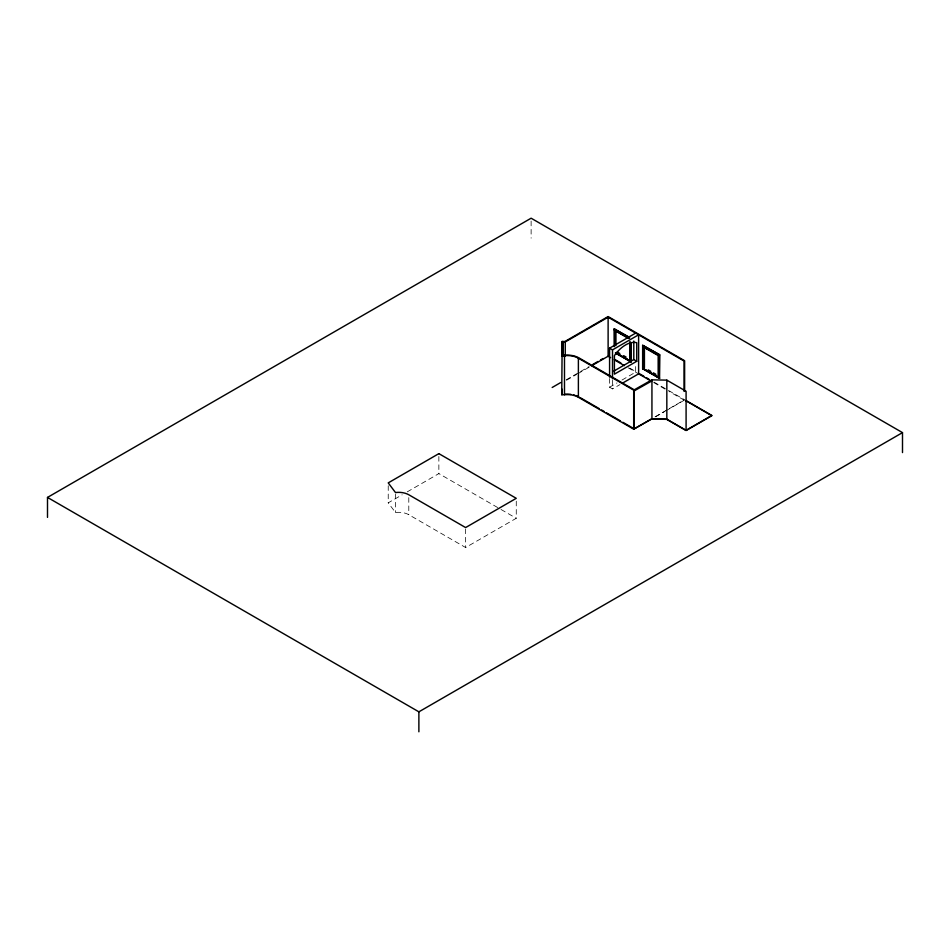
<?xml version="1.0" encoding="UTF-8"?>
<svg xmlns="http://www.w3.org/2000/svg" width="950" height="950" viewBox="0 0 950 950"><rect width="100%" height="100%" fill="white"/><g stroke="black" fill="none" stroke-linecap="round" stroke-linejoin="round"><path stroke-width="0.71" stroke-dasharray="4.75 3.56" d="M566.212 379.786L589.071 366.593M566.521 380.249L576.602 374.431M577.873 373.706L589.214 367.151M516.266 501.173L516.266 518.284L465.619 547.521L408.797 514.71A14.238 8.217 0 0 0 395.497 512.525L388.229 502.835L402.159 494.796M407.218 491.874L438.864 473.599L499.771 508.761M609.579 378.539L609.579 387.208L617.025 382.909M622.001 380.036L635.669 372.151L635.669 364.919M609.579 387.208L612.512 388.906L619.97 384.608M655.049 416.848L684.071 400.093L668.919 391.341M655.69 416.706L664.454 411.647M665.701 410.934L684.475 400.093M629.791 368.113L636.168 371.794M654.028 382.102L684.629 399.772M628.152 367.804L638.614 373.849M653.766 382.589L667.648 390.616M501.042 509.485L516.266 518.284M612.512 380.238L612.512 388.906M531.121 221.053L531.121 238.165M465.619 528.984L465.619 547.521M438.864 456.487L438.864 473.599M408.797 497.61L408.797 514.71M395.497 493.988L395.497 512.525M388.229 485.735L388.229 502.835"/><path stroke-width="1.43" d="M684.629 391.091L684.629 360.727L608.119 316.552L564.941 341.478L562.186 341.454L561.723 394.713L564.49 394.749A15.675 9.049 0 0 1 578.384 397.254L633.686 429.174L651.273 419.033L666.71 419.354L686.09 430.54L712.013 415.577L685.876 400.484M622.927 422.322L634.244 428.854L651.938 418.879L666.829 419.188L686.09 430.314L686.09 391.269L666.829 380.142L651.938 379.834L633.686 390.141L578.384 358.209A15.675 9.049 0 0 0 564.49 355.704L561.723 355.68L562.531 355.229L562.958 341.917L565.262 341.941L608.119 317.193L684.071 361.048L684.071 391.412M561.913 389.025L561.723 394.713L562.531 394.274M47.5 517.382L47.5 497.42L531.121 218.203L902.5 432.618L902.5 452.58M614.246 346.631L614.163 328.843L628.852 336.977M628.045 337.392L614.246 329.864L628.888 338.319M609.579 377.091L609.579 348.163L635.669 333.106M609.579 348.163L612.512 349.873L638.614 334.804L638.614 373.849L622.464 383.171M552.176 387.481L560.761 382.517M592.883 364.396L597.954 361.463M600.495 359.991L603.036 358.53M591.731 365.702L608.119 356.238L610.624 357.687M642.639 345.289L659.727 354.801L659.419 378.397L642.639 368.707L642.639 345.289L659.727 354.801M658.956 355.241L642.722 346.311L658.956 355.241L658.956 377.601L642.722 368.659M631.251 342.748L630.943 361.962L615.363 352.961L630.479 361.154L630.479 342.997M613.938 371.034L633.793 359.575L636.738 361.273L636.738 342.724A26.659 15.39 -60 0 0 614.401 355.621L614.401 374.169L636.738 361.273M642.639 368.707L644.421 367.674L644.421 345.99M686.09 430.314L711.609 415.577L685.912 400.746M47.5 497.42L418.879 711.835L902.5 432.618M634.244 390.866L651.938 380.891M564.442 394.286L565.654 394.191A16.459 9.5 0 0 1 570.926 394.381M562.531 355.229L565.654 355.146A16.459 9.5 0 0 1 578.93 357.877L634.244 389.809L634.244 428.854M614.163 328.843L629.743 337.844M614.543 330.363L628.544 338.449M643.019 346.809L658.291 355.633L658.291 377.316M617.227 351.975L619.768 353.447M623.592 355.644L626.133 357.117M648.244 369.883L650.786 371.355M653.339 372.827L655.88 374.288M615.849 352.711L630.479 361.154M658.956 377.601L643.102 368.446L643.102 346.085M615.659 352.782L631.251 361.784M642.936 368.541L659.727 378.231M614.496 359.278L620.873 362.959M639.991 374.003L643.815 376.212M646.368 377.684L648.921 379.157M614.377 359.86L624.399 365.643M638.614 373.849L651.237 381.14M580.189 397.646L599.046 408.536M601.564 409.984L604.069 411.433M606.587 412.894L620.409 420.874M666.829 380.142L666.829 419.188M659.419 354.979L659.419 378.397M658.587 355.454L658.587 377.815M651.938 379.834L651.938 418.879M633.793 341.026L633.793 359.575M633.686 390.141L633.686 429.174M630.943 342.926L630.943 361.962M630.111 341.81L630.111 361.368M629.814 342.083L629.814 360.869M615.944 329.555L615.944 345.456M614.626 329.65L614.626 346.418M612.512 349.873L612.512 378.789M608.119 317.193L608.119 356.238M578.384 358.209L578.384 397.254M565.262 341.941L565.262 356.404M564.49 355.704L564.49 394.749M562.958 341.917L562.958 356.369M562.186 341.454L562.186 355.906M418.879 711.835L418.879 731.797M573.456 394.832A16.459 9.5 0 0 1 574.667 395.152M575.819 395.521A16.459 9.5 0 0 1 578.93 396.922M438.864 453.637L388.229 482.885L395.497 492.563A14.238 8.217 0 0 1 408.797 494.76L465.619 527.559L516.266 498.322L438.864 453.637"/></g></svg>
